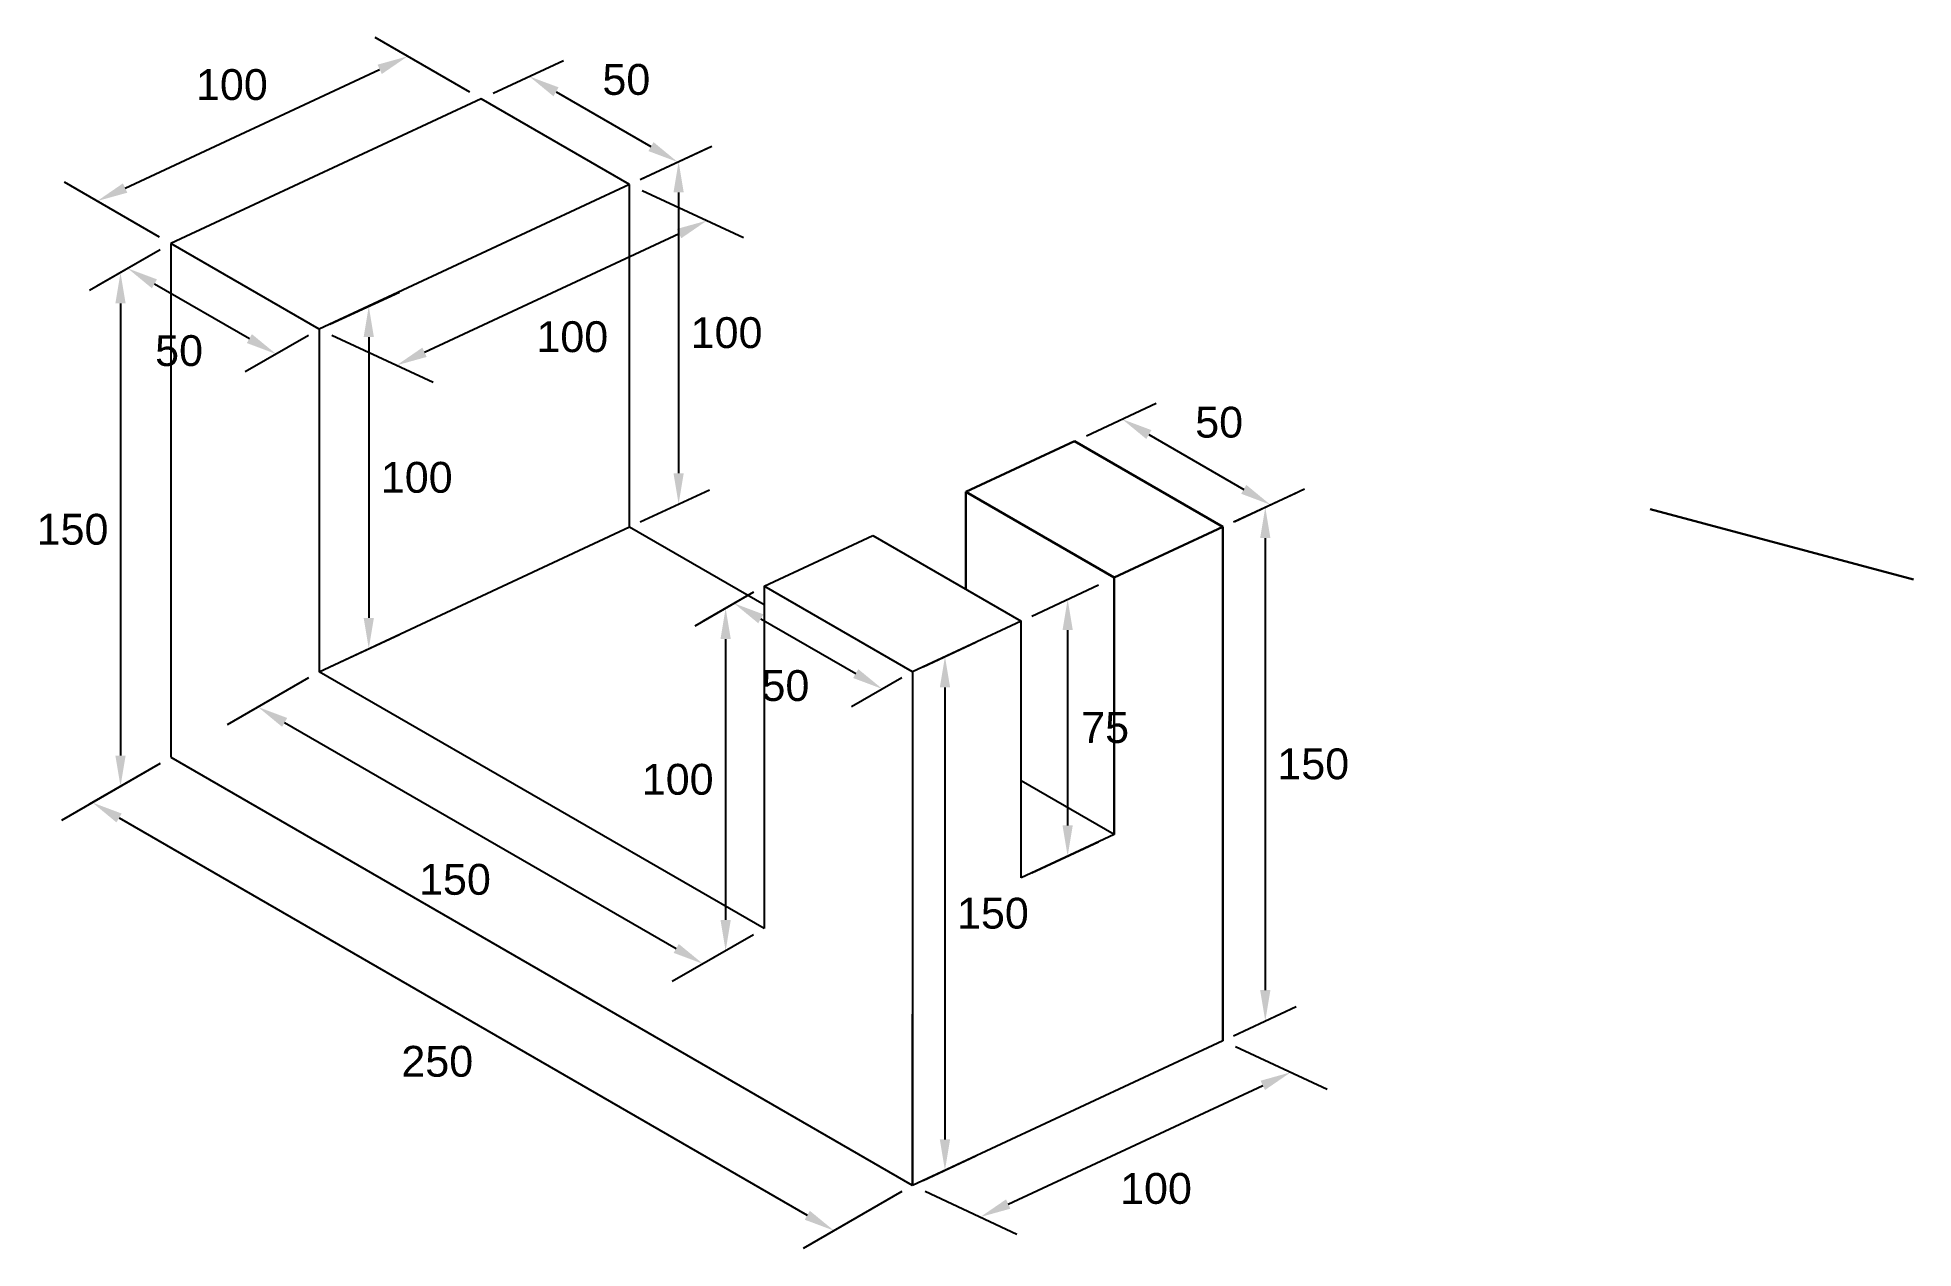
# Model space of a CAD drawing. Header units: inches. Extents: x 77 to 625, y 523 to 877.
import ezdxf

# ---------------------------------------------------------------- set-up
doc = ezdxf.new("R2010")
doc.units = ezdxf.units.IN
doc.header["$MEASUREMENT"] = 0
doc.layers.add('Matmenys', color=172, linetype='Continuous')
doc.layers.add('Pagrindiniai', color=7, linetype='Continuous', lineweight=30, plot=False)
doc.styles.get("Standard").update_dxf_attribs({"font": 'arial.ttf'})
doc.dimstyles.get("Standard").update_dxf_attribs({"dimtxt": 0.18, "dimasz": 0.18, "dimexe": 0.18, "dimexo": 0.0625, "dimgap": 0.09, "dimtad": 0, "dimtih": 1, "dimtoh": 1, "dimdec": 4, "dimzin": 0, "dimdsep": 46, "dimtxsty": 'Standard', "dimcen": 0.09, "dimadec": 0, "dimazin": 0, "dimtfac": 1, "dimtdec": 4, "dimtofl": 0, "dimtmove": 0, "dimatfit": 3, "dimfxl": 1, "dimtolj": 1, "dimtzin": 0, "dimarcsym": 0})

# ---------------------------------------------------------------- blocks, each defined once
blk = doc.blocks.new('*D1')
at = {"layer": 'Defpoints', "color": 0, "transparency": 16777216}
for p in [(423.11, 734.03), (435.49, 589.8), (423.11, 584.03)]:
    blk.add_point(p, dxfattribs=at)
at = {"layer": 'Matmenys', "color": 0, "lineweight": -2, "transparency": 16777216}
for p, q in [((426.24, 735.49), (444.49, 744)), ((435.49, 730.8), (435.49, 598.8)), ((426.24, 585.49), (444.49, 594))]:
    blk.add_line(p, q, dxfattribs=at)
at = {"layer": 'Matmenys', "color": 0, "transparency": 16777216}
for points in [[(433.99, 730.8), (436.99, 730.8), (435.49, 739.8)], [(433.99, 598.8), (436.99, 598.8), (435.49, 589.8)]]:
    blk.add_solid(points, dxfattribs=at)
at = {"layer": 'Matmenys', "color": 0, "transparency": 16777216, "insert": (449.49, 664.8), "char_height": 9, "attachment_point": 5}
blk.add_mtext('\\A1;150', dxfattribs=at)
blk = doc.blocks.new('*D2')
at = {"layer": 'Defpoints', "color": 0, "transparency": 16777216}
for p in [(423.11, 584.03), (442.92, 574.8), (332.48, 541.77)]:
    blk.add_point(p, dxfattribs=at)
at = {"layer": 'Matmenys', "color": 0, "lineweight": -2, "transparency": 16777216}
for p, q in [((426.81, 582.31), (453.57, 569.83)), ((360.45, 536.34), (434.76, 570.99)), ((336.18, 540.05), (362.94, 527.57))]:
    blk.add_line(p, q, dxfattribs=at)
at = {"layer": 'Matmenys', "color": 0, "transparency": 16777216}
for points in [[(434.13, 572.35), (435.4, 569.63), (442.92, 574.8)], [(359.81, 537.7), (361.08, 534.98), (352.29, 532.54)]]:
    blk.add_solid(points, dxfattribs=at)
at = {"layer": 'Matmenys', "color": 0, "transparency": 16777216, "insert": (403.59, 540.83), "char_height": 9, "attachment_point": 5}
blk.add_mtext('\\A1;100', dxfattribs=at)
blk = doc.blocks.new('*D3')
at = {"layer": 'Defpoints', "color": 0, "transparency": 16777216}
for p in [(115.98, 666.77), (332.48, 541.77), (309.6, 528.56)]:
    blk.add_point(p, dxfattribs=at)
at = {"layer": 'Matmenys', "color": 0, "lineweight": -2, "transparency": 16777216}
for p, q in [((112.85, 664.97), (84.09, 648.36)), ((100.88, 649.06), (301.8, 533.06)), ((329.36, 539.97), (300.6, 523.36))]:
    blk.add_line(p, q, dxfattribs=at)
at = {"layer": 'Matmenys', "color": 0, "transparency": 16777216}
for points in [[(101.63, 650.36), (100.13, 647.76), (93.09, 653.56)], [(302.55, 534.36), (301.05, 531.76), (309.6, 528.56)]]:
    blk.add_solid(points, dxfattribs=at)
at = {"layer": 'Matmenys', "color": 0, "transparency": 16777216, "insert": (193.78, 577.95), "char_height": 9, "attachment_point": 5}
blk.add_mtext('\\A1;250', dxfattribs=at)
blk = doc.blocks.new('*D4')
at = {"layer": 'Defpoints', "color": 0, "transparency": 16777216}
for p in [(115.98, 816.77), (115.98, 666.77), (101.3, 658.3)]:
    blk.add_point(p, dxfattribs=at)
at = {"layer": 'Matmenys', "color": 0, "lineweight": -2, "transparency": 16777216}
for p, q in [((112.85, 814.97), (92.3, 803.1)), ((101.3, 799.3), (101.3, 667.3)), ((112.85, 664.97), (92.3, 653.1))]:
    blk.add_line(p, q, dxfattribs=at)
at = {"layer": 'Matmenys', "color": 0, "transparency": 16777216}
for points in [[(99.8, 799.3), (102.8, 799.3), (101.3, 808.3)], [(99.8, 667.3), (102.8, 667.3), (101.3, 658.3)]]:
    blk.add_solid(points, dxfattribs=at)
at = {"layer": 'Matmenys', "color": 0, "transparency": 16777216, "insert": (87.3, 733.3), "char_height": 9, "attachment_point": 5}
blk.add_mtext('\\A1;150', dxfattribs=at)
blk = doc.blocks.new('*D5')
at = {"layer": 'Defpoints', "color": 0, "transparency": 16777216}
for p in [(159.28, 791.77), (173.78, 698.46), (159.28, 691.77)]:
    blk.add_point(p, dxfattribs=at)
at = {"layer": 'Matmenys', "color": 0, "lineweight": -2, "transparency": 16777216}
for p, q in [((162.4, 793.21), (182.78, 802.62)), ((173.78, 789.46), (173.78, 707.46)), ((162.4, 693.21), (182.78, 702.62))]:
    blk.add_line(p, q, dxfattribs=at)
at = {"layer": 'Matmenys', "color": 0, "transparency": 16777216}
for points in [[(172.28, 789.46), (175.28, 789.46), (173.78, 798.46)], [(172.28, 707.46), (175.28, 707.46), (173.78, 698.46)]]:
    blk.add_solid(points, dxfattribs=at)
at = {"layer": 'Matmenys', "color": 0, "transparency": 16777216, "insert": (187.78, 748.46), "char_height": 9, "attachment_point": 5}
blk.add_mtext('\\A1;100', dxfattribs=at)
blk = doc.blocks.new('*D6')
at = {"layer": 'Defpoints', "color": 0, "transparency": 16777216}
for p in [(249.91, 834.03), (272.52, 823.49), (159.28, 791.77)]:
    blk.add_point(p, dxfattribs=at)
at = {"layer": 'Matmenys', "color": 0, "lineweight": -2, "transparency": 16777216}
for p, q in [((253.61, 832.31), (283.17, 818.52)), ((190.05, 785.03), (264.37, 819.68)), ((162.98, 790.05), (192.54, 776.26))]:
    blk.add_line(p, q, dxfattribs=at)
at = {"layer": 'Matmenys', "color": 0, "transparency": 16777216}
for points in [[(263.73, 821.04), (265, 818.32), (272.52, 823.49)], [(189.42, 786.39), (190.68, 783.67), (181.89, 781.22)]]:
    blk.add_solid(points, dxfattribs=at)
at = {"layer": 'Matmenys', "color": 0, "transparency": 16777216, "insert": (233.19, 789.52), "char_height": 9, "attachment_point": 5}
blk.add_mtext('\\A1;100', dxfattribs=at)
blk = doc.blocks.new('*D7')
at = {"layer": 'Defpoints', "color": 0, "transparency": 16777216}
for p in [(249.91, 834.03), (264.23, 740.71), (249.91, 734.03)]:
    blk.add_point(p, dxfattribs=at)
at = {"layer": 'Matmenys', "color": 0, "lineweight": -2, "transparency": 16777216}
for p, q in [((253.03, 835.49), (273.23, 844.91)), ((264.23, 831.71), (264.23, 749.71)), ((253.03, 735.49), (273.23, 744.91))]:
    blk.add_line(p, q, dxfattribs=at)
at = {"layer": 'Matmenys', "color": 0, "transparency": 16777216}
for points in [[(262.73, 831.71), (265.73, 831.71), (264.23, 840.71)], [(262.73, 749.71), (265.73, 749.71), (264.23, 740.71)]]:
    blk.add_solid(points, dxfattribs=at)
at = {"layer": 'Matmenys', "color": 0, "transparency": 16777216, "insert": (278.23, 790.71), "char_height": 9, "attachment_point": 5}
blk.add_mtext('\\A1;100', dxfattribs=at)
blk = doc.blocks.new('*D8')
at = {"layer": 'Defpoints', "color": 0, "transparency": 16777216}
for p in [(159.28, 691.77), (289.18, 616.77), (271.33, 606.47)]:
    blk.add_point(p, dxfattribs=at)
at = {"layer": 'Matmenys', "color": 0, "lineweight": -2, "transparency": 16777216}
for p, q in [((156.15, 689.97), (132.43, 676.27)), ((149.22, 676.97), (263.54, 610.97)), ((286.06, 614.97), (262.33, 601.27))]:
    blk.add_line(p, q, dxfattribs=at)
at = {"layer": 'Matmenys', "color": 0, "transparency": 16777216}
for points in [[(149.97, 678.26), (148.47, 675.67), (141.43, 681.47)], [(264.29, 612.26), (262.79, 609.67), (271.33, 606.47)]]:
    blk.add_solid(points, dxfattribs=at)
at = {"layer": 'Matmenys', "color": 0, "transparency": 16777216, "insert": (198.94, 631.08), "char_height": 9, "attachment_point": 5}
blk.add_mtext('\\A1;150', dxfattribs=at)
blk = doc.blocks.new('*D9')
at = {"layer": 'Defpoints', "color": 0, "transparency": 16777216}
for p in [(289.18, 716.77), (289.18, 616.77), (277.96, 610.29)]:
    blk.add_point(p, dxfattribs=at)
at = {"layer": 'Matmenys', "color": 0, "lineweight": -2, "transparency": 16777216}
for p, q in [((286.06, 714.97), (268.96, 705.1)), ((277.96, 701.29), (277.96, 619.29)), ((286.06, 614.97), (268.96, 605.1))]:
    blk.add_line(p, q, dxfattribs=at)
at = {"layer": 'Matmenys', "color": 0, "transparency": 16777216}
for points in [[(276.46, 701.29), (279.46, 701.29), (277.96, 710.29)], [(276.46, 619.29), (279.46, 619.29), (277.96, 610.29)]]:
    blk.add_solid(points, dxfattribs=at)
at = {"layer": 'Matmenys', "color": 0, "transparency": 16777216, "insert": (263.96, 660.29), "char_height": 9, "attachment_point": 5}
blk.add_mtext('\\A1;100', dxfattribs=at)
blk = doc.blocks.new('*D10')
at = {"layer": 'Defpoints', "color": 0, "transparency": 16777216}
for p in [(364.2, 706.56), (377.8, 637.9), (364.2, 631.56)]:
    blk.add_point(p, dxfattribs=at)
at = {"layer": 'Matmenys', "color": 0, "lineweight": -2, "transparency": 16777216}
for p, q in [((367.33, 708.02), (386.8, 717.1)), ((377.8, 703.9), (377.8, 646.9)), ((367.33, 633.02), (386.8, 642.1))]:
    blk.add_line(p, q, dxfattribs=at)
at = {"layer": 'Matmenys', "color": 0, "transparency": 16777216}
for points in [[(376.3, 703.9), (379.3, 703.9), (377.8, 712.9)], [(376.3, 646.9), (379.3, 646.9), (377.8, 637.9)]]:
    blk.add_solid(points, dxfattribs=at)
at = {"layer": 'Matmenys', "color": 0, "transparency": 16777216, "insert": (388.74, 675.4), "char_height": 9, "attachment_point": 5}
blk.add_mtext('\\A1;75', dxfattribs=at)
blk = doc.blocks.new('*D11')
at = {"layer": 'Defpoints', "color": 0, "transparency": 16777216}
for p in [(332.48, 691.77), (341.98, 546.2), (332.48, 541.77)]:
    blk.add_point(p, dxfattribs=at)
at = {"layer": 'Matmenys', "color": 0, "lineweight": -2, "transparency": 16777216}
for p, q in [((335.61, 693.23), (350.98, 700.39)), ((341.98, 687.2), (341.98, 555.2)), ((335.61, 543.23), (350.98, 550.39))]:
    blk.add_line(p, q, dxfattribs=at)
at = {"layer": 'Matmenys', "color": 0, "transparency": 16777216}
for points in [[(340.48, 687.2), (343.48, 687.2), (341.98, 696.2)], [(340.48, 555.2), (343.48, 555.2), (341.98, 546.2)]]:
    blk.add_solid(points, dxfattribs=at)
at = {"layer": 'Matmenys', "color": 0, "transparency": 16777216, "insert": (355.98, 621.2), "char_height": 9, "attachment_point": 5}
blk.add_mtext('\\A1;150', dxfattribs=at)
blk = doc.blocks.new('*D12')
at = {"layer": 'Defpoints', "color": 0, "transparency": 16777216}
for p in [(185.12, 871.44), (206.61, 859.03), (115.98, 816.77)]:
    blk.add_point(p, dxfattribs=at)
at = {"layer": 'Matmenys', "color": 0, "lineweight": -2, "transparency": 16777216}
for p, q in [((203.3, 860.94), (175.6, 876.93)), ((102.64, 832.98), (176.96, 867.64)), ((112.67, 818.68), (84.97, 834.67))]:
    blk.add_line(p, q, dxfattribs=at)
at = {"layer": 'Matmenys', "color": 0, "transparency": 16777216}
for points in [[(176.33, 869), (177.59, 866.28), (185.12, 871.44)], [(102.01, 834.34), (103.28, 831.62), (94.49, 829.18)]]:
    blk.add_solid(points, dxfattribs=at)
at = {"layer": 'Matmenys', "color": 0, "transparency": 16777216, "insert": (133.82, 863.14), "char_height": 9, "attachment_point": 5}
blk.add_mtext('\\A1;100', dxfattribs=at)
blk = doc.blocks.new('*D13')
at = {"layer": 'Defpoints', "color": 0, "transparency": 16777216}
for p in [(206.61, 859.03), (263.95, 840.58), (249.91, 834.03)]:
    blk.add_point(p, dxfattribs=at)
at = {"layer": 'Matmenys', "color": 0, "lineweight": -2, "transparency": 16777216}
for p, q in [((210.07, 860.64), (230.61, 870.22)), ((228.44, 861.08), (256.16, 845.08)), ((253.37, 835.64), (273.91, 845.22))]:
    blk.add_line(p, q, dxfattribs=at)
at = {"layer": 'Matmenys', "color": 0, "transparency": 16777216}
for points in [[(229.19, 862.38), (227.69, 859.78), (220.65, 865.58)], [(256.91, 846.38), (255.41, 843.78), (263.95, 840.58)]]:
    blk.add_solid(points, dxfattribs=at)
at = {"layer": 'Matmenys', "color": 0, "transparency": 16777216, "insert": (248.97, 864.63), "char_height": 9, "attachment_point": 5}
blk.add_mtext('\\A1;50', dxfattribs=at)
blk = doc.blocks.new('*D14')
at = {"layer": 'Defpoints', "color": 0, "transparency": 16777216}
for p in [(115.98, 816.77), (159.28, 791.77), (146.72, 784.52)]:
    blk.add_point(p, dxfattribs=at)
at = {"layer": 'Matmenys', "color": 0, "lineweight": -2, "transparency": 16777216}
for p, q in [((112.85, 814.97), (94.42, 804.32)), ((111.21, 805.02), (138.92, 789.02)), ((156.15, 789.97), (137.72, 779.32))]:
    blk.add_line(p, q, dxfattribs=at)
at = {"layer": 'Matmenys', "color": 0, "transparency": 16777216}
for points in [[(111.96, 806.32), (110.46, 803.72), (103.42, 809.52)], [(139.67, 790.32), (138.17, 787.72), (146.72, 784.52)]]:
    blk.add_solid(points, dxfattribs=at)
at = {"layer": 'Matmenys', "color": 0, "transparency": 16777216, "insert": (118.4, 785.46), "char_height": 9, "attachment_point": 5}
blk.add_mtext('\\A1;50', dxfattribs=at)
blk = doc.blocks.new('*D15')
at = {"layer": 'Defpoints', "color": 0, "transparency": 16777216}
for p in [(289.18, 716.77), (332.48, 691.77), (323.73, 686.72)]:
    blk.add_point(p, dxfattribs=at)
at = {"layer": 'Matmenys', "color": 0, "lineweight": -2, "transparency": 16777216}
for p, q in [((286.06, 714.97), (271.43, 706.52)), ((288.22, 707.22), (315.93, 691.22)), ((329.36, 689.97), (314.73, 681.52))]:
    blk.add_line(p, q, dxfattribs=at)
at = {"layer": 'Matmenys', "color": 0, "transparency": 16777216}
for points in [[(288.97, 708.51), (287.47, 705.92), (280.43, 711.72)], [(316.68, 692.51), (315.18, 689.92), (323.73, 686.72)]]:
    blk.add_solid(points, dxfattribs=at)
at = {"layer": 'Matmenys', "color": 0, "transparency": 16777216, "insert": (295.41, 687.66), "char_height": 9, "attachment_point": 5}
blk.add_mtext('\\A1;50', dxfattribs=at)
blk = doc.blocks.new('*D16')
at = {"layer": 'Defpoints', "color": 0, "transparency": 16777216}
for p in [(379.81, 759.03), (437, 740.51), (423.11, 734.03)]:
    blk.add_point(p, dxfattribs=at)
at = {"layer": 'Matmenys', "color": 0, "lineweight": -2, "transparency": 16777216}
for p, q in [((383.27, 760.64), (403.66, 770.15)), ((401.5, 761.01), (429.21, 745.01)), ((426.57, 735.64), (446.96, 745.15))]:
    blk.add_line(p, q, dxfattribs=at)
at = {"layer": 'Matmenys', "color": 0, "transparency": 16777216}
for points in [[(402.25, 762.31), (400.75, 759.71), (393.7, 765.51)], [(429.96, 746.31), (428.46, 743.71), (437, 740.51)]]:
    blk.add_solid(points, dxfattribs=at)
at = {"layer": 'Matmenys', "color": 0, "transparency": 16777216, "insert": (422.02, 764.56), "char_height": 9, "attachment_point": 5}
blk.add_mtext('\\A1;50', dxfattribs=at)

msp = doc.modelspace()

# ---------------------------------------------------------------- linework, layer by layer
for p, q in [((206.61, 859.03), (115.98, 816.77)), ((249.91, 834.03), (206.61, 859.03)), ((249.91, 834.03), (159.28, 791.77)), ((249.91, 734.03), (249.91, 834.03)), ((159.28, 791.77), (115.98, 816.77)), ((115.98, 816.77), (115.98, 666.77)), ((159.28, 791.77), (159.28, 691.77)), ((159.28, 691.77), (249.91, 734.03)), ((249.91, 734.03), (289.18, 711.36)), ((289.18, 716.77), (320.9, 731.56)), ((320.9, 731.56), (364.2, 706.56)), ((332.48, 691.77), (289.18, 716.77)), ((289.18, 716.77), (289.18, 616.77)), ((364.2, 706.56), (332.48, 691.77)), ((364.2, 631.56), (364.2, 706.56)), ((289.18, 616.77), (159.28, 691.77)), ((332.48, 691.77), (332.48, 541.77)), ((115.98, 666.77), (159.28, 641.77)), ((391.39, 644.24), (364.2, 659.94)), ((332.48, 541.77), (159.28, 641.77)), ((391.39, 644.24), (364.2, 631.56)), ((332.48, 541.77), (332.48, 591.77)), ((423.11, 584.03), (332.48, 541.77))]:
    msp.add_line(p, q)
at = {"layer": 'Pagrindiniai'}
for p, q in [((348.09, 744.24), (379.81, 759.03)), ((379.81, 759.03), (423.11, 734.03)), ((391.39, 719.24), (348.09, 744.24)), ((348.09, 744.24), (348.09, 715.86)), ((423.11, 734.03), (391.39, 719.24)), ((423.11, 584.03), (423.11, 734.03)), ((547.83, 739.27), (624.71, 718.66)), ((391.39, 719.24), (391.39, 644.24))]:
    msp.add_line(p, q, dxfattribs=at)

# ---------------------------------------------------------------- dimensions: what is measured, and where the dimension line sits
at = {"layer": 'Matmenys'}
for p1, p2, distance, picture, middle in [((115.98, 816.77), (206.61, 859.03), 20.33, '*D12', (133.82, 863.14)), ((206.61, 859.03), (249.91, 834.03), 12.69, '*D13', (248.97, 864.63)), ((249.91, 834.03), (249.91, 734.03), 14.32, '*D7', (278.23, 790.71)), ((159.28, 791.77), (249.91, 834.03), -19.11, '*D6', (233.19, 789.52)), ((115.98, 816.77), (115.98, 666.77), -14.67, '*D4', (87.3, 733.3)), ((115.98, 816.77), (159.28, 791.77), -12.56, '*D14', (118.4, 785.46)), ((159.28, 791.77), (159.28, 691.77), 14.5, '*D5', (187.78, 748.46)), ((379.81, 759.03), (423.11, 734.03), 12.55, '*D16', (422.02, 764.56)), ((423.11, 734.03), (423.11, 584.03), 12.37, '*D1', (449.49, 664.8)), ((289.18, 716.77), (289.18, 616.77), -11.22, '*D9', (263.96, 660.29)), ((289.18, 716.77), (332.48, 691.77), -8.76, '*D15', (295.41, 687.66)), ((364.2, 706.56), (364.2, 631.56), 13.59, '*D10', (388.74, 675.4)), ((332.48, 691.77), (332.48, 541.77), 9.49, '*D11', (355.98, 621.2)), ((159.28, 691.77), (289.18, 616.77), -17.85, '*D8', (198.94, 631.08)), ((115.98, 666.77), (332.48, 541.77), -22.89, '*D3', (193.78, 577.95)), ((332.48, 541.77), (423.11, 584.03), -16.74, '*D2', (403.59, 540.83))]:
    dim = msp.add_aligned_dim(p1=p1, p2=p2, distance=distance, dimstyle='Standard', override={"dimscale": 50, "dimtad": 2, "dimdec": 0, "dimtdec": 0}, dxfattribs=at)
    dim.commit()
    dim.dimension.update_dxf_attribs({"geometry": picture, "text_midpoint": middle})

doc.saveas('drawing.dxf')
